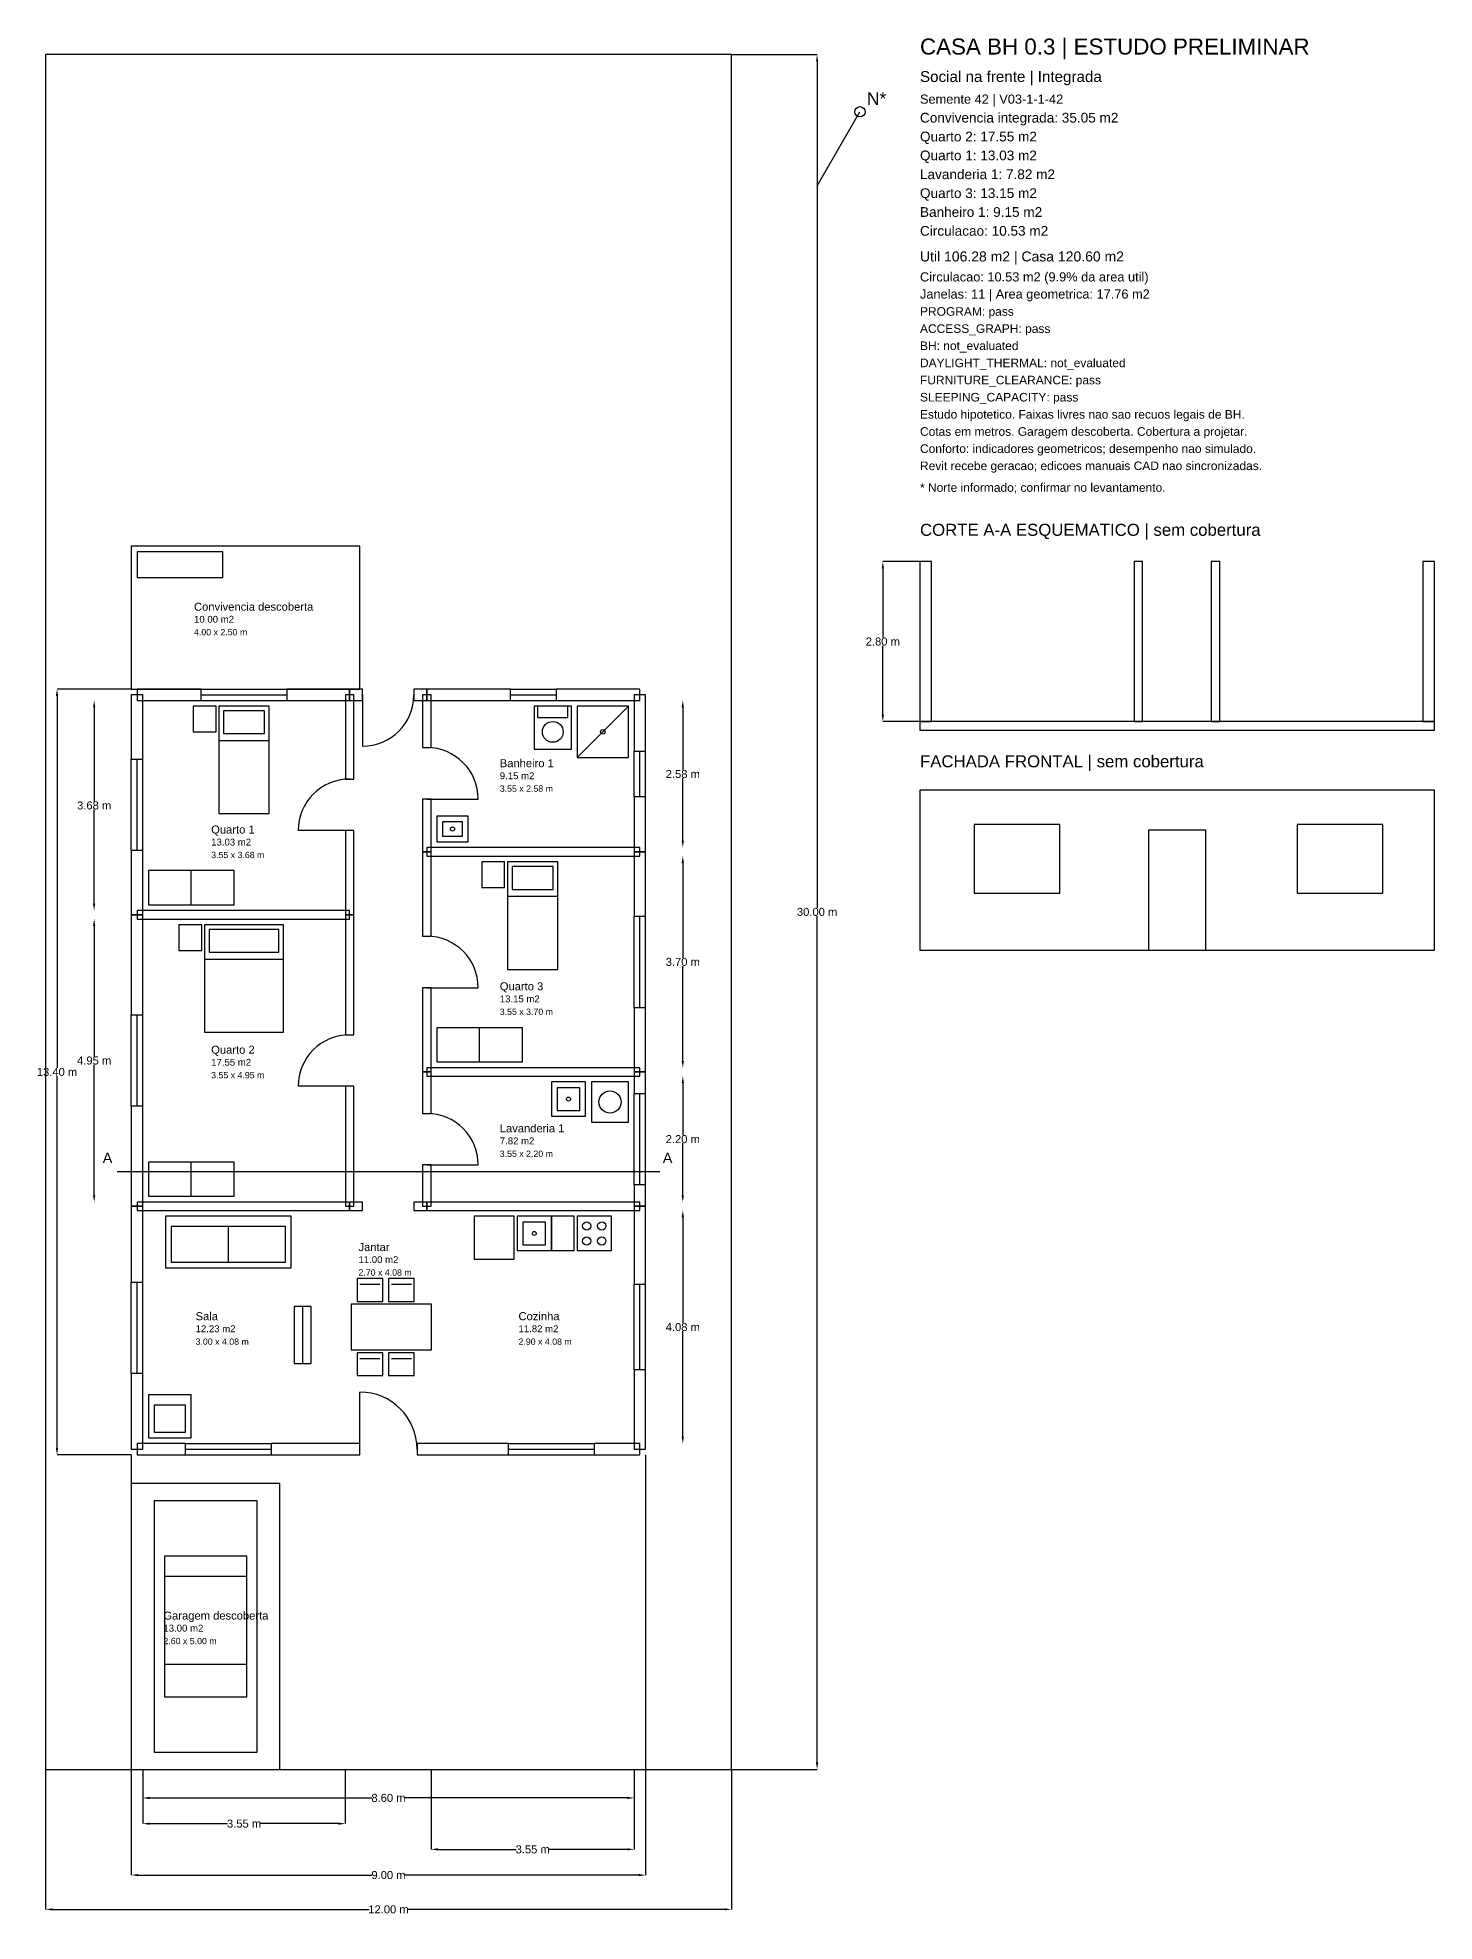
# Model space of a CAD drawing. Header units: millimetres. Extents: x -138 to 106300, y -4459 to 30295.
# Drawn here: x -138 to 24300, y -2659 to 30295 of the extents above; entities that cross this region are included whole.
import ezdxf

# ---------------------------------------------------------------- set-up
doc = ezdxf.new("R2010")
doc.units = ezdxf.units.MM
doc.header["$MEASUREMENT"] = 0
for name, color, linetype in [('CASA_COTAS', 6, 'Continuous'), ('CASA_ESTUDO', 8, 'Continuous'), ('CASA_EXTERNO', 3, 'Continuous'), ('CASA_JANELAS', 4, 'Continuous'), ('CASA_LOTE', 8, 'Continuous'), ('CASA_MOVEIS', 3, 'Continuous'), ('CASA_PAREDES', 7, 'Continuous'), ('CASA_PORTAS', 2, 'Continuous'), ('CASA_TEXTOS', 7, 'Continuous')]:
    doc.layers.add(name, color=color, linetype=linetype)
doc.styles.get("Standard").update_dxf_attribs({"font": 'arial.ttf'})
doc.dimstyles.get("Standard").update_dxf_attribs({"dimtxt": 0.18, "dimasz": 0.18, "dimexe": 0.18, "dimexo": 0.0625, "dimgap": 0.09, "dimtad": 0, "dimtih": 1, "dimtoh": 1, "dimdec": 4, "dimzin": 0, "dimdsep": 46, "dimtxsty": 'Standard', "dimcen": 0.09, "dimadec": 0, "dimazin": 0, "dimtfac": 1, "dimtdec": 4, "dimtofl": 0, "dimtmove": 0, "dimatfit": 3, "dimfxl": 1, "dimtolj": 1, "dimtzin": 0, "dimarcsym": 0})

# ---------------------------------------------------------------- blocks, each defined once
blk = doc.blocks.new('*D1')
at = {"layer": 'CASA_COTAS', "color": 0, "lineweight": -2, "transparency": 16777216}
for p, q in [((11150, 9775), (11150, 9775)), ((11150, 9655), (11150, 7809)), ((11150, 5820), (11150, 7666)), ((11150, 5700), (11150, 5700))]:
    blk.add_line(p, q, dxfattribs=at)
at = {"layer": 'CASA_COTAS', "color": 0, "transparency": 16777216}
for points in [[(11130, 9655), (11170, 9655), (11150, 9775)], [(11130, 5820), (11170, 5820), (11150, 5700)]]:
    blk.add_solid(points, dxfattribs=at)
at = {"layer": 'Defpoints', "color": 0, "transparency": 16777216}
for p in [(11150, 9775), (11150, 9775), (11150, 5700)]:
    blk.add_point(p, dxfattribs=at)
at = {"layer": 'CASA_COTAS', "color": 0, "transparency": 16777216, "insert": (11150, 7737), "char_height": 140, "attachment_point": 5}
blk.add_mtext('\\A1;4.08 m', dxfattribs=at)
blk = doc.blocks.new('*D2')
at = {"layer": 'CASA_COTAS', "color": 0, "lineweight": -2, "transparency": 16777216}
for p, q in [((850, 14875), (850, 14875)), ((850, 14755), (850, 12472)), ((850, 10045), (850, 12328)), ((850, 9925), (850, 9925))]:
    blk.add_line(p, q, dxfattribs=at)
at = {"layer": 'CASA_COTAS', "color": 0, "transparency": 16777216}
for points in [[(830, 14755), (870, 14755), (850, 14875)], [(830, 10045), (870, 10045), (850, 9925)]]:
    blk.add_solid(points, dxfattribs=at)
at = {"layer": 'Defpoints', "color": 0, "transparency": 16777216}
for p in [(850, 14875), (850, 14875), (850, 9925)]:
    blk.add_point(p, dxfattribs=at)
at = {"layer": 'CASA_COTAS', "color": 0, "transparency": 16777216, "insert": (850, 12400), "char_height": 140, "attachment_point": 5}
blk.add_mtext('\\A1;4.95 m', dxfattribs=at)
blk = doc.blocks.new('*D3')
at = {"layer": 'CASA_COTAS', "color": 0, "lineweight": -2, "transparency": 16777216}
for p, q in [((850, 18700), (850, 18700)), ((850, 18580), (850, 16934)), ((850, 15145), (850, 16791)), ((850, 15025), (850, 15025))]:
    blk.add_line(p, q, dxfattribs=at)
at = {"layer": 'CASA_COTAS', "color": 0, "transparency": 16777216}
for points in [[(830, 18580), (870, 18580), (850, 18700)], [(830, 15145), (870, 15145), (850, 15025)]]:
    blk.add_solid(points, dxfattribs=at)
at = {"layer": 'Defpoints', "color": 0, "transparency": 16777216}
for p in [(850, 18700), (850, 18700), (850, 15025)]:
    blk.add_point(p, dxfattribs=at)
at = {"layer": 'CASA_COTAS', "color": 0, "transparency": 16777216, "insert": (850, 16862), "char_height": 140, "attachment_point": 5}
blk.add_mtext('\\A1;3.68 m', dxfattribs=at)
blk = doc.blocks.new('*D4')
at = {"layer": 'CASA_COTAS', "color": 0, "lineweight": -2, "transparency": 16777216}
for p, q in [((11150, 12125), (11150, 12125)), ((11150, 12005), (11150, 11097)), ((11150, 10045), (11150, 10953)), ((11150, 9925), (11150, 9925))]:
    blk.add_line(p, q, dxfattribs=at)
at = {"layer": 'CASA_COTAS', "color": 0, "transparency": 16777216}
for points in [[(11130, 12005), (11170, 12005), (11150, 12125)], [(11130, 10045), (11170, 10045), (11150, 9925)]]:
    blk.add_solid(points, dxfattribs=at)
at = {"layer": 'Defpoints', "color": 0, "transparency": 16777216}
for p in [(11150, 12125), (11150, 12125), (11150, 9925)]:
    blk.add_point(p, dxfattribs=at)
at = {"layer": 'CASA_COTAS', "color": 0, "transparency": 16777216, "insert": (11150, 11025), "char_height": 140, "attachment_point": 5}
blk.add_mtext('\\A1;2.20 m', dxfattribs=at)
blk = doc.blocks.new('*D5')
at = {"layer": 'CASA_COTAS', "color": 0, "lineweight": -2, "transparency": 16777216}
for p, q in [((11150, 15975), (11150, 15975)), ((11150, 15855), (11150, 14197)), ((11150, 12395), (11150, 14053)), ((11150, 12275), (11150, 12275))]:
    blk.add_line(p, q, dxfattribs=at)
at = {"layer": 'CASA_COTAS', "color": 0, "transparency": 16777216}
for points in [[(11130, 15855), (11170, 15855), (11150, 15975)], [(11130, 12395), (11170, 12395), (11150, 12275)]]:
    blk.add_solid(points, dxfattribs=at)
at = {"layer": 'Defpoints', "color": 0, "transparency": 16777216}
for p in [(11150, 15975), (11150, 15975), (11150, 12275)]:
    blk.add_point(p, dxfattribs=at)
at = {"layer": 'CASA_COTAS', "color": 0, "transparency": 16777216, "insert": (11150, 14125), "char_height": 140, "attachment_point": 5}
blk.add_mtext('\\A1;3.70 m', dxfattribs=at)
blk = doc.blocks.new('*D6')
at = {"layer": 'CASA_COTAS', "color": 0, "lineweight": -2, "transparency": 16777216}
for p, q in [((11150, 18700), (11150, 18700)), ((11150, 18580), (11150, 17484)), ((11150, 16245), (11150, 17341)), ((11150, 16125), (11150, 16125))]:
    blk.add_line(p, q, dxfattribs=at)
at = {"layer": 'CASA_COTAS', "color": 0, "transparency": 16777216}
for points in [[(11130, 18580), (11170, 18580), (11150, 18700)], [(11130, 16245), (11170, 16245), (11150, 16125)]]:
    blk.add_solid(points, dxfattribs=at)
at = {"layer": 'Defpoints', "color": 0, "transparency": 16777216}
for p in [(11150, 18700), (11150, 18700), (11150, 16125)]:
    blk.add_point(p, dxfattribs=at)
at = {"layer": 'CASA_COTAS', "color": 0, "transparency": 16777216, "insert": (11150, 17412), "char_height": 140, "attachment_point": 5}
blk.add_mtext('\\A1;2.58 m', dxfattribs=at)
blk = doc.blocks.new('*D7')
at = {"layer": 'CASA_COTAS', "color": 0, "lineweight": -2, "transparency": 16777216}
for p, q in [((1700, 0), (1700, -500)), ((10300, 0), (10300, -500)), ((1820, -500), (5711, -500)), ((10180, -500), (6289, -500))]:
    blk.add_line(p, q, dxfattribs=at)
at = {"layer": 'CASA_COTAS', "color": 0, "transparency": 16777216}
for points in [[(1820, -480), (1820, -520), (1700, -500)], [(10180, -480), (10180, -520), (10300, -500)]]:
    blk.add_solid(points, dxfattribs=at)
at = {"layer": 'Defpoints', "color": 0, "transparency": 16777216}
for p in [(1700, 0), (10300, 0), (10300, -500)]:
    blk.add_point(p, dxfattribs=at)
at = {"layer": 'CASA_COTAS', "color": 0, "transparency": 16777216, "insert": (6000, -500), "char_height": 140, "attachment_point": 5}
blk.add_mtext('\\A1;8.60 m', dxfattribs=at)
blk = doc.blocks.new('*D8')
at = {"layer": 'CASA_COTAS', "color": 0, "lineweight": -2, "transparency": 16777216}
for p, q in [((1700, 0), (1700, -950)), ((5245, 0), (5245, -950)), ((1820, -950), (3184, -950)), ((5125, -950), (3761, -950))]:
    blk.add_line(p, q, dxfattribs=at)
at = {"layer": 'CASA_COTAS', "color": 0, "transparency": 16777216}
for points in [[(1820, -930), (1820, -970), (1700, -950)], [(5125, -930), (5125, -970), (5245, -950)]]:
    blk.add_solid(points, dxfattribs=at)
at = {"layer": 'Defpoints', "color": 0, "transparency": 16777216}
for p in [(1700, 0), (5245, 0), (5245, -950)]:
    blk.add_point(p, dxfattribs=at)
at = {"layer": 'CASA_COTAS', "color": 0, "transparency": 16777216, "insert": (3473, -950), "char_height": 140, "attachment_point": 5}
blk.add_mtext('\\A1;3.55 m', dxfattribs=at)
blk = doc.blocks.new('*D9')
at = {"layer": 'CASA_COTAS', "color": 0, "lineweight": -2, "transparency": 16777216}
for p, q in [((6745, 0), (6745, -1400)), ((10300, 0), (10300, -1400)), ((6865, -1400), (8234, -1400)), ((10180, -1400), (8811, -1400))]:
    blk.add_line(p, q, dxfattribs=at)
at = {"layer": 'CASA_COTAS', "color": 0, "transparency": 16777216}
for points in [[(6865, -1380), (6865, -1420), (6745, -1400)], [(10180, -1380), (10180, -1420), (10300, -1400)]]:
    blk.add_solid(points, dxfattribs=at)
at = {"layer": 'Defpoints', "color": 0, "transparency": 16777216}
for p in [(6745, 0), (10300, 0), (10300, -1400)]:
    blk.add_point(p, dxfattribs=at)
at = {"layer": 'CASA_COTAS', "color": 0, "transparency": 16777216, "insert": (8523, -1400), "char_height": 140, "attachment_point": 5}
blk.add_mtext('\\A1;3.55 m', dxfattribs=at)
blk = doc.blocks.new('*D10')
at = {"layer": 'CASA_COTAS', "color": 0, "lineweight": -2, "transparency": 16777216}
for p, q in [((1500, 5500), (1500, -1850)), ((10500, 5500), (10500, -1850)), ((1620, -1850), (5711, -1850)), ((10380, -1850), (6289, -1850))]:
    blk.add_line(p, q, dxfattribs=at)
at = {"layer": 'CASA_COTAS', "color": 0, "transparency": 16777216}
for points in [[(1620, -1830), (1620, -1870), (1500, -1850)], [(10380, -1830), (10380, -1870), (10500, -1850)]]:
    blk.add_solid(points, dxfattribs=at)
at = {"layer": 'Defpoints', "color": 0, "transparency": 16777216}
for p in [(1500, 5500), (10500, 5500), (10500, -1850)]:
    blk.add_point(p, dxfattribs=at)
at = {"layer": 'CASA_COTAS', "color": 0, "transparency": 16777216, "insert": (6000, -1850), "char_height": 140, "attachment_point": 5}
blk.add_mtext('\\A1;9.00 m', dxfattribs=at)
blk = doc.blocks.new('*D11')
at = {"layer": 'CASA_COTAS', "color": 0, "lineweight": -2, "transparency": 16777216}
for p, q in [((1500, 18900), (200, 18900)), ((200, 18780), (200, 12272)), ((200, 5620), (200, 12128)), ((1500, 5500), (200, 5500))]:
    blk.add_line(p, q, dxfattribs=at)
at = {"layer": 'CASA_COTAS', "color": 0, "transparency": 16777216}
for points in [[(180, 18780), (220, 18780), (200, 18900)], [(180, 5620), (220, 5620), (200, 5500)]]:
    blk.add_solid(points, dxfattribs=at)
at = {"layer": 'Defpoints', "color": 0, "transparency": 16777216}
for p in [(200, 18900), (1500, 18900), (1500, 5500)]:
    blk.add_point(p, dxfattribs=at)
at = {"layer": 'CASA_COTAS', "color": 0, "transparency": 16777216, "insert": (200, 12200), "char_height": 140, "attachment_point": 5}
blk.add_mtext('\\A1;13.40 m', dxfattribs=at)
blk = doc.blocks.new('*D12')
at = {"layer": 'CASA_COTAS', "color": 0, "lineweight": -2, "transparency": 16777216}
for p, q in [((0, 0), (0, -2450)), ((12000, 0), (12000, -2450)), ((120, -2450), (5664, -2450)), ((11880, -2450), (6336, -2450))]:
    blk.add_line(p, q, dxfattribs=at)
at = {"layer": 'CASA_COTAS', "color": 0, "transparency": 16777216}
for points in [[(120, -2430), (120, -2470), (0, -2450)], [(11880, -2430), (11880, -2470), (12000, -2450)]]:
    blk.add_solid(points, dxfattribs=at)
at = {"layer": 'Defpoints', "color": 0, "transparency": 16777216}
for p in [(0, 0), (12000, 0), (12000, -2450)]:
    blk.add_point(p, dxfattribs=at)
at = {"layer": 'CASA_COTAS', "color": 0, "transparency": 16777216, "insert": (6000, -2450), "char_height": 140, "attachment_point": 5}
blk.add_mtext('\\A1;12.00 m', dxfattribs=at)
blk = doc.blocks.new('*D13')
at = {"layer": 'CASA_COTAS', "color": 0, "lineweight": -2, "transparency": 16777216}
for p, q in [((12000, 30000), (13500, 30000)), ((13500, 29880), (13500, 15072)), ((13500, 120), (13500, 14928)), ((12000, 0), (13500, 0))]:
    blk.add_line(p, q, dxfattribs=at)
at = {"layer": 'CASA_COTAS', "color": 0, "transparency": 16777216}
for points in [[(13480, 29880), (13520, 29880), (13500, 30000)], [(13480, 120), (13520, 120), (13500, 0)]]:
    blk.add_solid(points, dxfattribs=at)
at = {"layer": 'Defpoints', "color": 0, "transparency": 16777216}
for p in [(12000, 30000), (13500, 30000), (12000, 0)]:
    blk.add_point(p, dxfattribs=at)
at = {"layer": 'CASA_COTAS', "color": 0, "transparency": 16777216, "insert": (13500, 15000), "char_height": 140, "attachment_point": 5}
blk.add_mtext('\\A1;30.00 m', dxfattribs=at)
blk = doc.blocks.new('*D14')
at = {"layer": 'CASA_COTAS', "color": 0, "lineweight": -2, "transparency": 16777216}
for p, q in [((15300, 21130), (14650, 21130)), ((14650, 21010), (14650, 19802)), ((14650, 18450), (14650, 19658)), ((15300, 18330), (14650, 18330))]:
    blk.add_line(p, q, dxfattribs=at)
at = {"layer": 'CASA_COTAS', "color": 0, "transparency": 16777216}
for points in [[(14630, 21010), (14670, 21010), (14650, 21130)], [(14630, 18450), (14670, 18450), (14650, 18330)]]:
    blk.add_solid(points, dxfattribs=at)
at = {"layer": 'Defpoints', "color": 0, "transparency": 16777216}
for p in [(14650, 21130), (15300, 21130), (15300, 18330)]:
    blk.add_point(p, dxfattribs=at)
at = {"layer": 'CASA_COTAS', "color": 0, "transparency": 16777216, "insert": (14650, 19730), "char_height": 140, "attachment_point": 5}
blk.add_mtext('\\A1;2.80 m', dxfattribs=at)

msp = doc.modelspace()

# ---------------------------------------------------------------- linework, layer by layer
at = {"layer": 'CASA_ESTUDO'}
for p, q in [((13500, 27700), (14250, 28999.038)), ((1250, 10458), (10750, 10458))]:
    msp.add_line(p, q, dxfattribs=at)
for points in [[(15300, 18330), (15500, 18330), (15500, 21130), (15300, 21130)], [(19045.189, 18330), (19195.189, 18330), (19195.189, 21130), (19045.189, 21130)], [(20395.189, 18330), (20545.189, 18330), (20545.189, 21130), (20395.189, 21130)], [(24100, 18330), (24300, 18330), (24300, 21130), (24100, 21130)], [(15300, 18180), (24300, 18180), (24300, 18330), (15300, 18330)], [(15300, 14330), (24300, 14330), (24300, 17130), (15300, 17130)], [(16250, 15330), (17750, 15330), (17750, 16530), (16250, 16530)], [(21900, 15330), (23400, 15330), (23400, 16530), (21900, 16530)], [(19300, 14330), (20300, 14330), (20300, 16430), (19300, 16430)]]:
    msp.add_lwpolyline(points, close=True, dxfattribs=at)
msp.add_circle((14250, 28999.038), 90, dxfattribs=at)
at = {"layer": 'CASA_EXTERNO'}
for points in [[(1500, 18900), (5500, 18900), (5500, 21400), (1500, 21400)], [(1500, 0), (4100, 0), (4100, 5000), (1500, 5000)]]:
    msp.add_lwpolyline(points, close=True, dxfattribs=at)
at = {"layer": 'CASA_JANELAS'}
for p, q in [((2722.594, 18900), (4222.594, 18900)), ((2722.594, 18800), (4222.594, 18800)), ((8135.094, 18900), (8935.094, 18900)), ((8135.094, 18800), (8935.094, 18800)), ((2722.594, 18700), (4222.594, 18700)), ((8135.094, 18700), (8935.094, 18700)), ((10300, 17012.5), (10300, 17812.5)), ((10400, 17012.5), (10400, 17812.5)), ((10500, 17012.5), (10500, 17812.5)), ((1500, 16075), (1500, 17675)), ((1600, 16075), (1600, 17675)), ((1700, 16075), (1700, 17675)), ((10300, 13325), (10300, 14925)), ((10400, 13325), (10400, 14925)), ((10500, 13325), (10500, 14925)), ((1500, 11600), (1500, 13200)), ((1600, 11600), (1600, 13200)), ((1700, 11600), (1700, 13200)), ((10300, 10225), (10300, 11825)), ((10400, 10225), (10400, 11825)), ((10500, 10225), (10500, 11825)), ((1500, 6925), (1500, 8525)), ((1600, 6925), (1600, 8525)), ((1700, 6925), (1700, 8525)), ((10300, 6987.5), (10300, 8487.5)), ((10400, 6987.5), (10400, 8487.5)), ((10500, 6987.5), (10500, 8487.5)), ((2450, 5700), (3950, 5700)), ((8100, 5700), (9600, 5700)), ((2450, 5600), (3950, 5600)), ((2450, 5500), (3950, 5500)), ((8100, 5600), (9600, 5600)), ((8100, 5500), (9600, 5500))]:
    msp.add_line(p, q, dxfattribs=at)
at = {"layer": 'CASA_LOTE'}
msp.add_lwpolyline([(0, 0), (12000, 0), (12000, 30000), (0, 30000)], close=True, dxfattribs=at)
at = {"layer": 'CASA_MOVEIS'}
for p, q in [((9300, 17700), (10200, 18600)), ((3032.594, 18000), (3912.594, 18000)), ((2550, 15125), (2550, 15725)), ((8082.594, 15275), (8962.594, 15275)), ((2782.594, 14175), (4162.594, 14175)), ((7595.189, 12375), (7595.189, 12975)), ((2550, 10025), (2550, 10625)), ((3200, 8875), (3200, 9495)), ((5500, 8487.5), (5850, 8487.5)), ((6050, 8487.5), (6400, 8487.5)), ((4500, 7100), (4500, 8100)), ((5500, 7187.5), (5850, 7187.5)), ((6050, 7187.5), (6400, 7187.5)), ((2080, 3380), (3520, 3380)), ((2080, 1840), (3520, 1840))]:
    msp.add_line(p, q, dxfattribs=at)
for points in [[(1600, 20850), (3100, 20850), (3100, 21300), (1600, 21300)], [(2582.594, 18150), (2982.594, 18150), (2982.594, 18600), (2582.594, 18600)], [(3032.594, 16720), (3912.594, 16720), (3912.594, 18600), (3032.594, 18600)], [(3112.594, 18120), (3832.594, 18120), (3832.594, 18520), (3112.594, 18520)], [(8550, 17850), (9200, 17850), (9200, 18600), (8550, 18600)], [(8610, 18400), (9140, 18400), (9140, 18600), (8610, 18600)], [(9300, 17700), (10200, 17700), (10200, 18600), (9300, 18600)], [(6845.189, 16225), (7395.189, 16225), (7395.189, 16675), (6845.189, 16675)], [(6945.189, 16325), (7295.189, 16325), (7295.189, 16575), (6945.189, 16575)], [(7632.594, 15425), (8032.594, 15425), (8032.594, 15875), (7632.594, 15875)], [(8082.594, 13995), (8962.594, 13995), (8962.594, 15875), (8082.594, 15875)], [(1800, 15125), (3300, 15125), (3300, 15725), (1800, 15725)], [(8162.594, 15395), (8882.594, 15395), (8882.594, 15795), (8162.594, 15795)], [(2332.594, 14325), (2732.594, 14325), (2732.594, 14775), (2332.594, 14775)], [(2782.594, 12895), (4162.594, 12895), (4162.594, 14775), (2782.594, 14775)], [(2862.594, 14295), (4082.594, 14295), (4082.594, 14695), (2862.594, 14695)], [(6845.189, 12375), (8345.189, 12375), (8345.189, 12975), (6845.189, 12975)], [(8850, 11425), (9450, 11425), (9450, 12025), (8850, 12025)], [(8950, 11525), (9350, 11525), (9350, 11925), (8950, 11925)], [(9550, 11325), (10200, 11325), (10200, 12025), (9550, 12025)], [(1800, 10025), (3300, 10025), (3300, 10625), (1800, 10625)], [(2100, 8775), (4300, 8775), (4300, 9675), (2100, 9675)], [(7500, 8925), (8200, 8925), (8200, 9675), (7500, 9675)], [(8250, 9075), (8850, 9075), (8850, 9675), (8250, 9675)], [(8350, 9175), (8750, 9175), (8750, 9575), (8350, 9575)], [(8850, 9075), (9250, 9075), (9250, 9675), (8850, 9675)], [(9300, 9075), (9900, 9075), (9900, 9675), (9300, 9675)], [(2200, 8875), (4200, 8875), (4200, 9495), (2200, 9495)], [(5450, 8187.5), (5900, 8187.5), (5900, 8587.5), (5450, 8587.5)], [(6000, 8187.5), (6450, 8187.5), (6450, 8587.5), (6000, 8587.5)], [(4350, 7100), (4650, 7100), (4650, 8100), (4350, 8100)], [(5350, 7337.5), (6750, 7337.5), (6750, 8137.5), (5350, 8137.5)], [(5450, 6887.5), (5900, 6887.5), (5900, 7287.5), (5450, 7287.5)], [(6000, 6887.5), (6450, 6887.5), (6450, 7287.5), (6000, 7287.5)], [(1800, 5800), (2550, 5800), (2550, 6550), (1800, 6550)], [(1900, 5900), (2450, 5900), (2450, 6370), (1900, 6370)], [(1900, 300), (3700, 300), (3700, 4700), (1900, 4700)], [(2080, 1268), (3520, 1268), (3520, 3732), (2080, 3732)]]:
    msp.add_lwpolyline(points, close=True, dxfattribs=at)
for centre, radius in [((8875, 18150), 182), ((9750, 18150), 40), ((7120.189, 16450), 35), ((9875, 11675), 195), ((9150, 11725), 35), ((9468, 9507), 72), ((9732, 9507), 72), ((8550, 9375), 35), ((9468, 9243), 72), ((9732, 9243), 72)]:
    msp.add_circle(centre, radius, dxfattribs=at)
at = {"layer": 'CASA_PAREDES'}
for points in [[(1500, 17675), (1700, 17675), (1700, 18800), (1500, 18800)], [(1600, 18700), (2722.594, 18700), (2722.594, 18900), (1600, 18900)], [(4222.594, 18700), (5320.189, 18700), (5320.189, 18900), (4222.594, 18900)], [(5245.189, 17325), (5395.189, 17325), (5395.189, 18800), (5245.189, 18800)], [(5320.189, 18700), (5545.189, 18700), (5545.189, 18900), (5320.189, 18900)], [(6445.189, 18700), (6670.189, 18700), (6670.189, 18900), (6445.189, 18900)], [(6595.189, 17875), (6745.189, 17875), (6745.189, 18800), (6595.189, 18800)], [(6670.189, 18700), (8135.094, 18700), (8135.094, 18900), (6670.189, 18900)], [(8935.094, 18700), (10400, 18700), (10400, 18900), (8935.094, 18900)], [(10300, 17812.5), (10500, 17812.5), (10500, 18800), (10300, 18800)], [(6595.189, 16050), (6745.189, 16050), (6745.189, 16975), (6595.189, 16975)], [(10300, 16050), (10500, 16050), (10500, 17012.5), (10300, 17012.5)], [(5245.189, 14950), (5395.189, 14950), (5395.189, 16425), (5245.189, 16425)], [(1500, 14950), (1700, 14950), (1700, 16075), (1500, 16075)], [(6595.189, 14575), (6745.189, 14575), (6745.189, 16050), (6595.189, 16050)], [(6670.189, 15975), (10400, 15975), (10400, 16125), (6670.189, 16125)], [(10300, 14925), (10500, 14925), (10500, 16050), (10300, 16050)], [(1500, 13200), (1700, 13200), (1700, 14950), (1500, 14950)], [(1600, 14875), (5320.189, 14875), (5320.189, 15025), (1600, 15025)], [(5245.189, 12850), (5395.189, 12850), (5395.189, 14950), (5245.189, 14950)], [(6595.189, 12200), (6745.189, 12200), (6745.189, 13675), (6595.189, 13675)], [(10300, 12200), (10500, 12200), (10500, 13325), (10300, 13325)], [(6595.189, 11475), (6745.189, 11475), (6745.189, 12200), (6595.189, 12200)], [(6670.189, 12125), (10400, 12125), (10400, 12275), (6670.189, 12275)], [(10300, 11825), (10500, 11825), (10500, 12200), (10300, 12200)], [(5245.189, 9850), (5395.189, 9850), (5395.189, 11950), (5245.189, 11950)], [(1500, 9850), (1700, 9850), (1700, 11600), (1500, 11600)], [(6595.189, 9850), (6745.189, 9850), (6745.189, 10575), (6595.189, 10575)], [(10300, 9850), (10500, 9850), (10500, 10225), (10300, 10225)], [(1600, 9775), (5320.189, 9775), (5320.189, 9925), (1600, 9925)], [(5320.189, 9775), (5545.189, 9775), (5545.189, 9925), (5320.189, 9925)], [(6445.189, 9775), (6670.189, 9775), (6670.189, 9925), (6445.189, 9925)], [(6670.189, 9775), (10400, 9775), (10400, 9925), (6670.189, 9925)], [(1500, 8525), (1700, 8525), (1700, 9850), (1500, 9850)], [(10300, 8487.5), (10500, 8487.5), (10500, 9850), (10300, 9850)], [(1500, 5600), (1700, 5600), (1700, 6925), (1500, 6925)], [(10300, 5600), (10500, 5600), (10500, 6987.5), (10300, 6987.5)], [(1600, 5500), (2450, 5500), (2450, 5700), (1600, 5700)], [(3950, 5500), (5500, 5500), (5500, 5700), (3950, 5700)], [(6500, 5500), (8100, 5500), (8100, 5700), (6500, 5700)], [(9600, 5500), (10400, 5500), (10400, 5700), (9600, 5700)]]:
    msp.add_lwpolyline(points, close=True, dxfattribs=at)
at = {"layer": 'CASA_PORTAS'}
for p, q in [((5545.189, 18800), (5545.189, 17900)), ((6670.189, 16975), (7570.189, 16975)), ((5320.189, 16425), (4420.189, 16425)), ((6670.189, 13675), (7570.189, 13675)), ((5320.189, 11950), (4420.189, 11950)), ((6670.189, 10575), (7570.189, 10575)), ((5500, 5600), (5500, 6600))]:
    msp.add_line(p, q, dxfattribs=at)
for centre, radius, start, end in [((5545.189, 18800), 900, 270, 0), ((6670.189, 16975), 900, 0, 90), ((5320.189, 16425), 900, 90, 180), ((6670.189, 13675), 900, 0, 90), ((5320.189, 11950), 900, 90, 180), ((6670.189, 10575), 900, 0, 90), ((5500, 5600), 1000, 0, 90)]:
    msp.add_arc(centre, radius, start, end, dxfattribs=at)

# ---------------------------------------------------------------- texts
at = {"layer": 'CASA_TEXTOS'}
for s, height, p in [('CASA BH 0.3 | ESTUDO PRELIMINAR', 280, (15300, 30000)), ('Social na frente | Integrada', 190, (15300, 29520)), ('N*', 220, (14370, 29119.038)), ('Semente 42 | V03-1-1-42', 160, (15300, 29140)), ('Convivencia integrada: 35.05 m2', 170, (15300, 28810)), ('Quarto 2: 17.55 m2', 170, (15300, 28480)), ('Quarto 1: 13.03 m2', 170, (15300, 28150)), ('Lavanderia 1: 7.82 m2', 170, (15300, 27820)), ('Quarto 3: 13.15 m2', 170, (15300, 27490)), ('Banheiro 1: 9.15 m2', 170, (15300, 27160)), ('Circulacao: 10.53 m2', 170, (15300, 26830)), ('Util 106.28 m2 | Casa 120.60 m2', 175, (15300, 26380)), ('Circulacao: 10.53 m2 (9.9% da area util)', 160, (15300, 26030)), ('Janelas: 11 | Area geometrica: 17.76 m2', 160, (15300, 25730)), ('PROGRAM: pass', 150, (15300, 25430)), ('ACCESS_GRAPH: pass', 150, (15300, 25130)), ('BH: not_evaluated', 150, (15300, 24830)), ('DAYLIGHT_THERMAL: not_evaluated', 150, (15300, 24530)), ('SLEEPING_CAPACITY: pass', 150, (15300, 23930)), ('FURNITURE_CLEARANCE: pass', 150, (15300, 24230)), ('Estudo hipotetico. Faixas livres nao sao recuos legais de BH.', 150, (15300, 23630)), ('Cotas em metros. Garagem descoberta. Cobertura a projetar.', 150, (15300, 23330)), ('Conforto: indicadores geometricos; desempenho nao simulado.', 150, (15300, 23030)), ('Revit recebe geracao; edicoes manuais CAD nao sincronizadas.', 150, (15300, 22730)), ('* Norte informado; confirmar no levantamento.', 150, (15300, 22350)), ('CORTE A-A ESQUEMATICO | sem cobertura', 210, (15300, 21580)), ('Convivencia descoberta', 140, (2598, 20270)), ('10.00 m2', 120, (2598, 20060)), ('4.00 x 2.50 m', 110, (2598, 19840)), ('Banheiro 1', 140, (7947.594, 17532.5)), ('FACHADA FRONTAL | sem cobertura', 210, (15300, 17530)), ('3.55 x 2.58 m', 110, (7947.594, 17102.5)), ('9.15 m2', 120, (7947.594, 17322.5)), ('Quarto 1', 140, (2897.594, 16371.5)), ('13.03 m2', 120, (2897.594, 16161.5)), ('3.55 x 3.68 m', 110, (2897.594, 15941.5)), ('Quarto 3', 140, (7947.594, 13629)), ('13.15 m2', 120, (7947.594, 13419)), ('3.55 x 3.70 m', 110, (7947.594, 13199)), ('Quarto 2', 140, (2897.594, 12520)), ('3.55 x 4.95 m', 110, (2897.594, 12090)), ('17.55 m2', 120, (2897.594, 12310)), ('Lavanderia 1', 140, (7947.594, 11145)), ('7.82 m2', 120, (7947.594, 10935)), ('A', 180, (1000, 10608)), ('3.55 x 2.20 m', 110, (7947.594, 10715)), ('A', 180, (10800, 10608)), ('Jantar', 140, (5475, 9066.75)), ('11.00 m2', 120, (5475, 8856.75)), ('2.70 x 4.08 m', 110, (5475, 8636.75)), ('Sala', 140, (2625, 7857.5)), ('Cozinha', 140, (8275, 7857.5)), ('12.23 m2', 120, (2625, 7647.5)), ('11.82 m2', 120, (8275, 7647.5)), ('3.00 x 4.08 m', 110, (2625, 7427.5)), ('2.90 x 4.08 m', 110, (8275, 7427.5)), ('Garagem descoberta', 140, (2062, 2620)), ('13.00 m2', 120, (2062, 2410)), ('2.60 x 5.00 m', 110, (2062, 2190))]:
    msp.add_text(s, height=height, dxfattribs=at).set_placement(p)

# ---------------------------------------------------------------- dimensions: what is measured, and where the dimension line sits
at = {"layer": 'CASA_COTAS'}
for base, p1, p2, picture, middle in [((13500, 30000), (12000, 0), (12000, 30000), '*D13', (13500, 15000)), ((14650, 21130), (15300, 18330), (15300, 21130), '*D14', (14650, 19730)), ((200, 18900), (1500, 5500), (1500, 18900), '*D11', (200, 12200)), ((850, 18700), (850, 15025), (850, 18700), '*D3', (850, 16862.5)), ((11150, 18700), (11150, 16125), (11150, 18700), '*D6', (11150, 17412.5)), ((11150, 15975), (11150, 12275), (11150, 15975), '*D5', (11150, 14125)), ((850, 14875), (850, 9925), (850, 14875), '*D2', (850, 12400)), ((11150, 12125), (11150, 9925), (11150, 12125), '*D4', (11150, 11025)), ((11150, 9775), (11150, 5700), (11150, 9775), '*D1', (11150, 7737.5))]:
    dim = msp.add_linear_dim(base=base, p1=p1, p2=p2, angle=90, dimstyle='Standard', override={"dimtxt": 140, "dimasz": 120, "dimdec": 2, "dimlfac": 0.001, "dimpost": '<> m'}, dxfattribs=at)
    dim.commit()
    dim.dimension.update_dxf_attribs({"geometry": picture, "text_midpoint": middle})
for base, p1, p2, picture, middle in [((10500, -1850), (1500, 5500), (10500, 5500), '*D10', (6000, -1850)), ((12000, -2450), (0, 0), (12000, 0), '*D12', (6000, -2450)), ((10300, -500), (1700, 0), (10300, 0), '*D7', (6000, -500)), ((5245.189, -950), (1700, 0), (5245.189, 0), '*D8', (3472.594, -950)), ((10300, -1400), (6745.189, 0), (10300, 0), '*D9', (8522.594, -1400))]:
    dim = msp.add_linear_dim(base=base, p1=p1, p2=p2, dimstyle='Standard', override={"dimtxt": 140, "dimasz": 120, "dimdec": 2, "dimlfac": 0.001, "dimpost": '<> m'}, dxfattribs=at)
    dim.commit()
    dim.dimension.update_dxf_attribs({"geometry": picture, "text_midpoint": middle})

doc.saveas('drawing.dxf')
